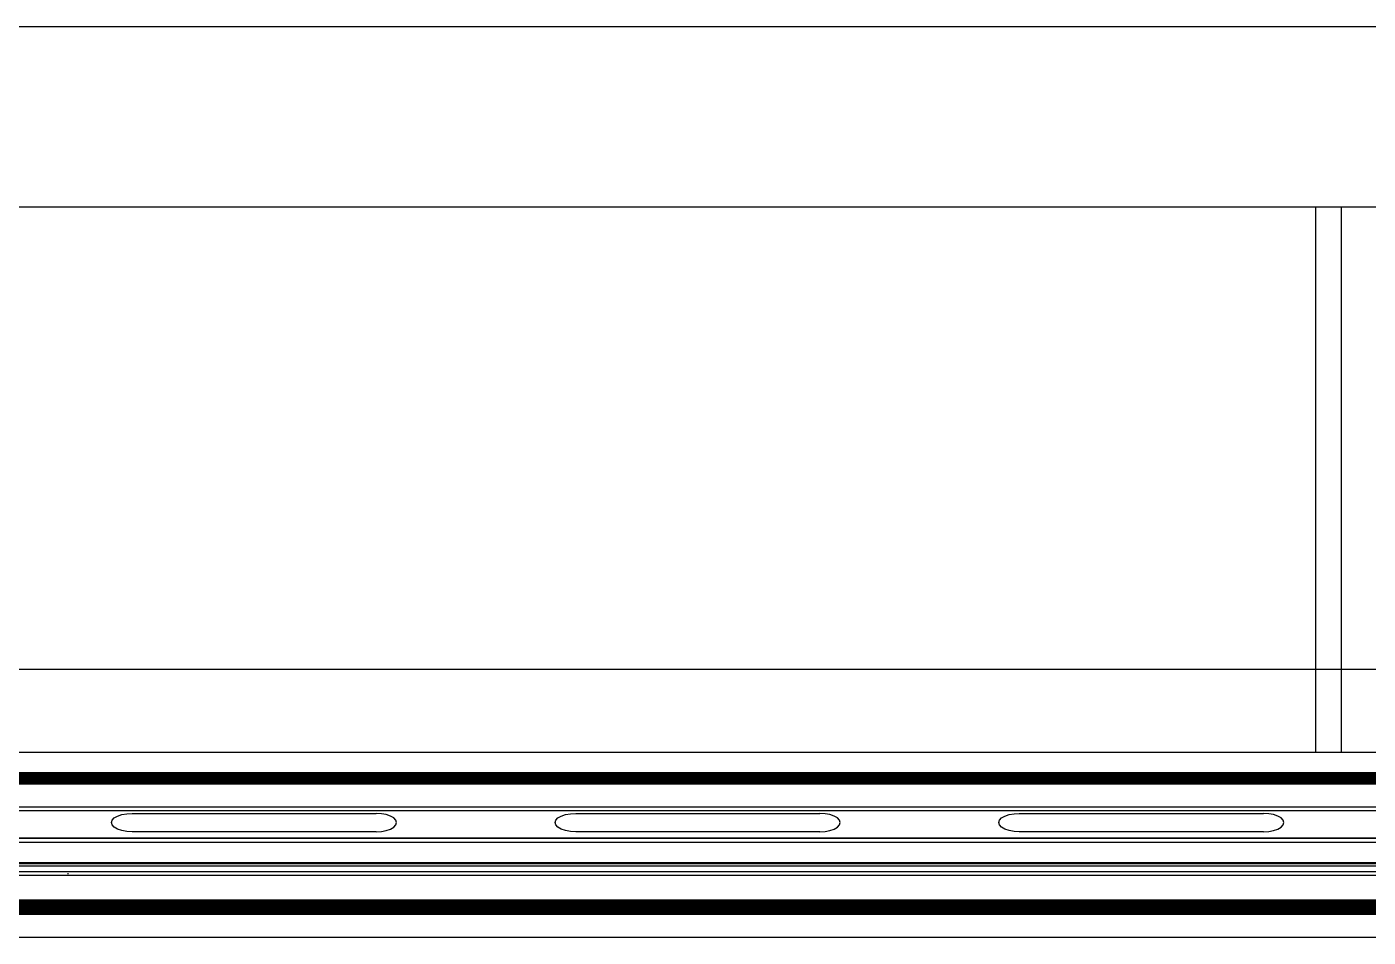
# Model space of a CAD drawing. Header units: inches. Extents: x 442278 to 842836, y -356313 to 59457.
# Drawn here: x 481295 to 482411, y 2740 to 3496 of the extents above; entities that cross this region are included whole.
import ezdxf

# ---------------------------------------------------------------- set-up
doc = ezdxf.new("R2010")
doc.units = ezdxf.units.IN
doc.header["$LTSCALE"] = 250
doc.header["$MEASUREMENT"] = 0

msp = doc.modelspace()

# ---------------------------------------------------------------- linework, layer by layer
for p, q in [((483293.53, 3496.39), (479233.53, 3496.39)), ((482367.11, 3346.39), (481242.11, 3346.39)), ((482367.11, 2962.23), (482367.11, 3346.39)), ((482388.53, 3346.39), (482367.11, 3346.39)), ((482388.53, 2962.23), (482388.53, 3346.39)), ((483293.53, 3346.39), (482388.53, 3346.39)), ((482367.11, 2962.23), (481242.11, 2962.23)), ((482388.53, 2962.23), (482367.11, 2962.23)), ((482367.11, 2893.11), (482367.11, 2962.23)), ((483513.53, 2962.23), (482388.53, 2962.23)), ((482388.53, 2893.11), (482388.53, 2962.23)), ((482367.11, 2893.11), (481242.11, 2893.11)), ((482388.53, 2893.11), (482367.11, 2893.11)), ((483293.53, 2893.11), (482388.53, 2893.11)), ((479538.53, 2876.39), (482988.53, 2876.39)), ((479538.53, 2875.84), (482988.53, 2875.84)), ((479538.53, 2875.31), (482988.53, 2875.31)), ((479538.53, 2875.26), (482988.53, 2875.26)), ((479538.53, 2874.67), (482988.53, 2874.67)), ((479538.53, 2874.08), (482988.53, 2874.08)), ((479538.53, 2873.49), (482988.53, 2873.49)), ((479538.53, 2872.9), (482988.53, 2872.9)), ((479538.53, 2872.31), (482988.53, 2872.31)), ((479538.53, 2871.72), (482988.53, 2871.72)), ((479538.53, 2871.14), (482988.53, 2871.14)), ((479538.53, 2870.6), (482988.53, 2870.6)), ((479538.53, 2870.55), (482988.53, 2870.55)), ((479538.53, 2869.96), (482988.53, 2869.96)), ((479538.53, 2869.37), (482988.53, 2869.37)), ((479538.53, 2868.83), (482988.53, 2868.83)), ((479538.53, 2868.78), (482988.53, 2868.78)), ((479538.53, 2868.19), (482988.53, 2868.19)), ((479538.53, 2867.61), (482988.53, 2867.61)), ((479538.53, 2867.02), (482988.53, 2867.02)), ((479538.53, 2847.82), (482988.53, 2847.82)), ((479538.53, 2844.93), (482988.53, 2844.93)), ((481365.69, 2834.88), (481366.27, 2836.86)), ((481366.27, 2832.9), (481365.69, 2834.88)), ((481366.27, 2836.86), (481367.99, 2838.71)), ((481367.99, 2838.71), (481370.71, 2840.29)), ((481370.71, 2840.29), (481374.25, 2841.51)), ((481374.25, 2841.51), (481378.39, 2842.27)), ((481378.39, 2842.27), (481382.82, 2842.53)), ((481382.82, 2842.53), (481585.72, 2842.53)), ((481590.15, 2842.27), (481585.72, 2842.53)), ((481594.28, 2841.51), (481590.15, 2842.27)), ((481597.83, 2840.29), (481594.28, 2841.51)), ((481600.55, 2838.71), (481597.83, 2840.29)), ((481602.26, 2836.86), (481600.55, 2838.71)), ((481602.85, 2834.88), (481602.26, 2836.86)), ((481602.26, 2832.9), (481602.85, 2834.88)), ((481734.6, 2834.88), (481735.19, 2836.86)), ((481735.19, 2832.9), (481734.6, 2834.88)), ((481735.19, 2836.86), (481736.9, 2838.71)), ((481736.9, 2838.71), (481739.62, 2840.29)), ((481739.62, 2840.29), (481743.17, 2841.51)), ((481743.17, 2841.51), (481747.3, 2842.27)), ((481747.3, 2842.27), (481751.73, 2842.53)), ((481751.73, 2842.53), (481954.63, 2842.53)), ((481959.06, 2842.27), (481954.63, 2842.53)), ((481963.2, 2841.51), (481959.06, 2842.27)), ((481966.74, 2840.29), (481963.2, 2841.51)), ((481969.46, 2838.71), (481966.74, 2840.29)), ((481971.18, 2836.86), (481969.46, 2838.71)), ((481971.76, 2834.88), (481971.18, 2836.86)), ((481971.18, 2832.9), (481971.76, 2834.88)), ((482103.51, 2834.88), (482104.1, 2836.86)), ((482104.1, 2832.9), (482103.51, 2834.88)), ((482104.1, 2836.86), (482105.81, 2838.71)), ((482105.81, 2838.71), (482108.53, 2840.29)), ((482108.53, 2840.29), (482112.08, 2841.51)), ((482112.08, 2841.51), (482116.21, 2842.27)), ((482116.21, 2842.27), (482120.64, 2842.53)), ((482120.64, 2842.53), (482323.54, 2842.53)), ((482327.98, 2842.27), (482323.54, 2842.53)), ((482332.11, 2841.51), (482327.98, 2842.27)), ((482335.65, 2840.29), (482332.11, 2841.51)), ((482338.38, 2838.71), (482335.65, 2840.29)), ((482340.09, 2836.86), (482338.38, 2838.71)), ((482340.67, 2834.88), (482340.09, 2836.86)), ((482340.09, 2832.9), (482340.67, 2834.88)), ((481279.22, 2822.05), (482957.17, 2822.05)), ((481279.22, 2821.97), (482957.17, 2821.97)), ((481367.99, 2831.06), (481366.27, 2832.9)), ((481370.71, 2829.47), (481367.99, 2831.06)), ((481374.25, 2828.26), (481370.71, 2829.47)), ((481378.39, 2827.49), (481374.25, 2828.26)), ((481382.82, 2827.23), (481378.39, 2827.49)), ((481585.72, 2827.23), (481382.82, 2827.23)), ((481585.72, 2827.23), (481590.15, 2827.49)), ((481590.15, 2827.49), (481594.28, 2828.26)), ((481594.28, 2828.26), (481597.83, 2829.47)), ((481597.83, 2829.47), (481600.55, 2831.06)), ((481600.55, 2831.06), (481602.26, 2832.9)), ((481736.9, 2831.06), (481735.19, 2832.9)), ((481739.62, 2829.47), (481736.9, 2831.06)), ((481743.17, 2828.26), (481739.62, 2829.47)), ((481747.3, 2827.49), (481743.17, 2828.26)), ((481751.73, 2827.23), (481747.3, 2827.49)), ((481954.63, 2827.23), (481751.73, 2827.23)), ((481954.63, 2827.23), (481959.06, 2827.49)), ((481959.06, 2827.49), (481963.2, 2828.26)), ((481963.2, 2828.26), (481966.74, 2829.47)), ((481966.74, 2829.47), (481969.46, 2831.06)), ((481969.46, 2831.06), (481971.18, 2832.9)), ((482105.81, 2831.06), (482104.1, 2832.9)), ((482108.53, 2829.47), (482105.81, 2831.06)), ((482112.08, 2828.26), (482108.53, 2829.47)), ((482116.21, 2827.49), (482112.08, 2828.26)), ((482120.64, 2827.23), (482116.21, 2827.49)), ((482323.54, 2827.23), (482120.64, 2827.23)), ((482323.54, 2827.23), (482327.98, 2827.49)), ((482327.98, 2827.49), (482332.11, 2828.26)), ((482332.11, 2828.26), (482335.65, 2829.47)), ((482335.65, 2829.47), (482338.38, 2831.06)), ((482338.38, 2831.06), (482340.09, 2832.9)), ((481279.22, 2818.58), (482957.17, 2818.58)), ((479538.53, 2801.78), (482988.53, 2801.78)), ((479538.53, 2800.83), (482988.53, 2800.83)), ((479538.53, 2798.99), (482988.53, 2798.99)), ((479538.53, 2791.16), (482988.53, 2791.16)), ((481279.22, 2794.24), (481329.4, 2794.24)), ((481279.22, 2794.15), (481329.4, 2794.15)), ((481329.4, 2794.24), (481329.4, 2794.15)), ((481329.4, 2794.24), (482906.99, 2794.24)), ((481329.4, 2794.15), (481329.4, 2793.63)), ((481329.4, 2794.15), (482906.99, 2794.15)), ((481329.4, 2792.74), (481329.4, 2791.96)), ((479538.53, 2769.39), (482988.53, 2769.39)), ((479538.53, 2768.8), (482988.53, 2768.8)), ((479538.53, 2768.22), (482988.53, 2768.22)), ((479538.53, 2766.45), (482988.53, 2766.45)), ((481279.22, 2770.57), (481329.4, 2770.57)), ((481279.22, 2770.03), (481329.4, 2770.03)), ((481279.22, 2769.98), (481329.4, 2769.98)), ((481279.22, 2767.63), (481329.4, 2767.63)), ((481279.22, 2767.09), (481329.4, 2767.09)), ((481279.22, 2767.04), (481329.4, 2767.04)), ((481329.4, 2770.57), (481329.4, 2770.03)), ((481329.4, 2770.57), (482906.99, 2770.57)), ((481329.4, 2770.03), (481329.4, 2769.98)), ((481329.4, 2770.03), (482906.99, 2770.03)), ((481329.4, 2769.98), (482906.99, 2769.98)), ((481329.4, 2767.63), (481329.4, 2767.09)), ((481329.4, 2767.63), (482906.99, 2767.63)), ((481329.4, 2767.09), (481329.4, 2767.04)), ((481329.4, 2767.09), (482906.99, 2767.09)), ((481329.4, 2767.04), (482906.99, 2767.04)), ((479538.53, 2765.86), (482988.53, 2765.86)), ((479538.53, 2765.27), (482988.53, 2765.27)), ((479538.53, 2764.69), (482988.53, 2764.69)), ((479538.53, 2764.1), (482988.53, 2764.1)), ((479538.53, 2763.51), (482988.53, 2763.51)), ((479538.53, 2761.74), (482988.53, 2761.74)), ((479538.53, 2759.98), (482988.53, 2759.98)), ((479538.53, 2759.39), (482988.53, 2759.39)), ((479538.53, 2758.8), (482988.53, 2758.8)), ((481279.22, 2762.92), (481329.4, 2762.92)), ((481279.22, 2762.38), (481329.4, 2762.38)), ((481279.22, 2762.33), (481329.4, 2762.33)), ((481279.22, 2761.15), (481329.4, 2761.15)), ((481279.22, 2760.62), (481329.4, 2760.62)), ((481279.22, 2760.57), (481329.4, 2760.57)), ((481329.4, 2762.92), (481329.4, 2762.38)), ((481329.4, 2762.92), (482906.99, 2762.92)), ((481329.4, 2762.38), (481329.4, 2762.33)), ((481329.4, 2762.38), (482906.99, 2762.38)), ((481329.4, 2762.33), (482906.99, 2762.33)), ((481329.4, 2761.15), (481329.4, 2760.62)), ((481329.4, 2761.15), (482906.99, 2761.15)), ((481329.4, 2760.62), (481329.4, 2760.57)), ((481329.4, 2760.62), (482906.99, 2760.62)), ((481329.4, 2760.57), (482906.99, 2760.57)), ((479538.53, 2739.6), (482988.53, 2739.6))]:
    msp.add_line(p, q)

doc.saveas('drawing.dxf')
